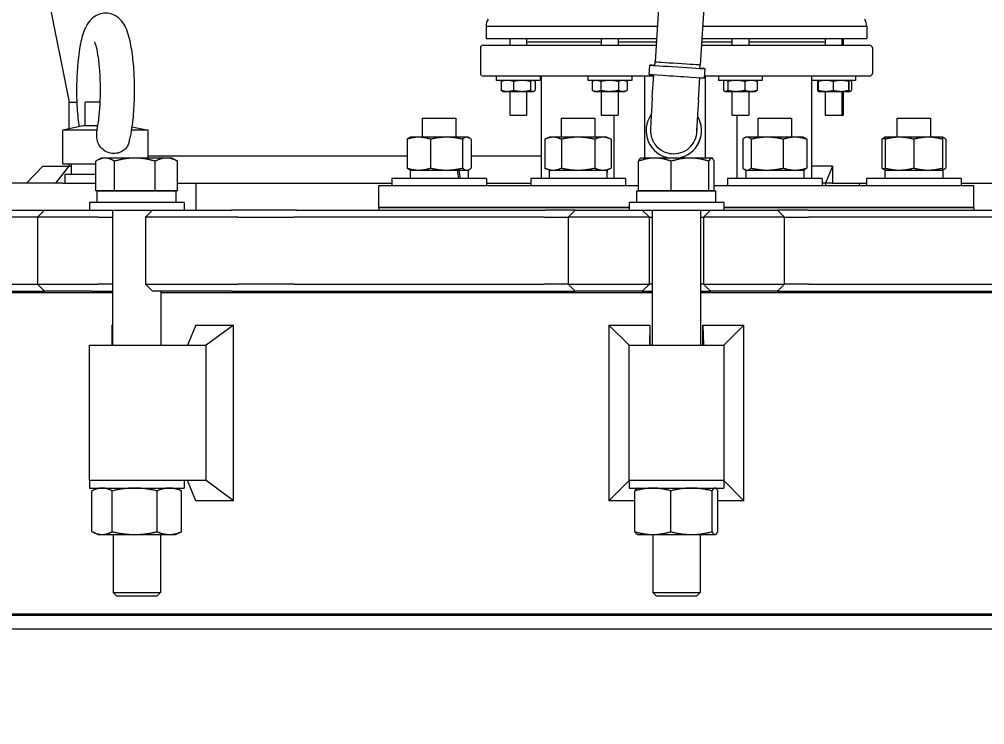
# Model space of a CAD drawing. Header units: inches. Extents: x 19 to 503, y 7 to 322.
# Drawn here: x 83.06 to 100.91, y 131.48 to 144.52 of the extents above; entities that cross this region are included whole.
import ezdxf

# ---------------------------------------------------------------- set-up
doc = ezdxf.new("R2010")
doc.units = ezdxf.units.IN
doc.header["$LTSCALE"] = 15
doc.header["$MEASUREMENT"] = 0
doc.layers.add('Dimension (ANSI)', color=7, linetype='Continuous', lineweight=25)
doc.layers.add('Visible (ANSI)', color=7, linetype='Continuous', lineweight=50)
doc.styles.add('MEMCOR Medium', font='arial.ttf')
doc.dimstyles.new('Default (ANSI)', dxfattribs={"dimscale": 15, "dimtxt": 0.15, "dimasz": 0.098425, "dimexe": 0.125, "dimexo": 0.0625, "dimgap": 0.031496, "dimtad": 0, "dimtih": 1, "dimtoh": 1, "dimdec": 4, "dimrnd": 1e-08, "dimzin": 3, "dimdsep": 46, "dimlunit": 5, "dimtxsty": 'MEMCOR Medium', "dimcen": 0.09, "dimdle": 0.393701, "dimclrd": 256, "dimclre": 256, "dimclrt": 256, "dimadec": 0, "dimazin": 1, "dimtfac": 0.8, "dimtofl": 0, "dimtmove": 0, "dimatfit": 3, "dimfxl": 1, "dimfrac": 1, "dimtolj": 1, "dimtzin": 4, "dimlwd": -1, "dimlwe": -1, "dimarcsym": 0})

# ---------------------------------------------------------------- blocks, each defined once
blk = doc.blocks.new('*D20')
at = {"layer": 'Defpoints', "color": 0, "transparency": 16777216}
for p in [(71.708, 139.624), (118.704, 139.624), (118.704, 129.231)]:
    blk.add_point(p, dxfattribs=at)
at = {"layer": 'Dimension (ANSI)', "transparency": 16777216}
for p, q in [((71.708, 138.687), (71.708, 127.356)), ((118.704, 138.687), (118.704, 127.356)), ((73.184, 129.231), (117.227, 129.231)), ((118.704, 129.231), (120.18, 129.231))]:
    blk.add_line(p, q, dxfattribs=at)
for points in [[(73.184, 129.477), (73.184, 128.985), (71.708, 129.231)], [(117.227, 129.477), (117.227, 128.985), (118.704, 129.231)]]:
    blk.add_solid(points, dxfattribs=at)
at = {"layer": 'Dimension (ANSI)', "transparency": 16777216, "char_height": 2.25, "attachment_point": 5, "style": 'MEMCOR Medium'}
for s, insert in [('\\A1; 47 in', (129.179, 130.829)), ('\\A1;[1193.7 mm]', (129.179, 127.316))]:
    blk.add_mtext(s, dxfattribs=dict(at, insert=insert))
blk = doc.blocks.new('*D21')
at = {"layer": 'Defpoints', "color": 0, "transparency": 16777216}
for p in [(30.794, 149.759), (94.631, 149.759), (74.899, 44.987)]:
    blk.add_point(p, dxfattribs=at)
at = {"layer": 'Dimension (ANSI)', "transparency": 16777216}
for p, q in [((93.693, 149.759), (28.919, 149.759)), ((30.794, 148.283), (30.794, 113.322)), ((30.794, 46.464), (30.794, 104.871)), ((73.962, 44.987), (28.919, 44.987))]:
    blk.add_line(p, q, dxfattribs=at)
for points in [[(30.547, 148.283), (31.04, 148.283), (30.794, 149.759)], [(30.547, 46.464), (31.04, 46.464), (30.794, 44.987)]]:
    blk.add_solid(points, dxfattribs=at)
at = {"layer": 'Dimension (ANSI)', "transparency": 16777216, "char_height": 2.25, "attachment_point": 5, "style": 'MEMCOR Medium'}
for s, insert in [('\\A1; 104{\\H0.8x;\\S3#4;} in', (30.794, 111.408)), ('\\A1;[2661.2 mm]', (30.794, 107.182))]:
    blk.add_mtext(s, dxfattribs=dict(at, insert=insert))

msp = doc.modelspace()

# ---------------------------------------------------------------- linework, layer by layer
at = {"layer": 'Visible (ANSI)', "linetype": 'Continuous', "lineweight": 18}
for p, q in [((94.99629, 146.632636), (94.810995, 143.737773)), ((95.831883, 146.579152), (95.646588, 143.684289)), ((83.473869, 145.49437), (83.975281, 142.99437)), ((91.685839, 144.397568), (94.853227, 144.397568)), ((91.685839, 144.397568), (91.685839, 144.16937)), ((95.692244, 144.397568), (98.725839, 144.397568)), ((98.725839, 144.397568), (98.725839, 144.16937)), ((91.685839, 144.16937), (94.838621, 144.16937)), ((92.124324, 144.16937), (92.124324, 144.04437)), ((92.436824, 144.16937), (92.436824, 144.04437)), ((92.436824, 144.108549), (93.816832, 144.108549)), ((93.816832, 144.16937), (93.816832, 144.04437)), ((94.129332, 144.16937), (94.129332, 144.04437)), ((94.129332, 144.108549), (94.834728, 144.108549)), ((95.673744, 144.108549), (96.231472, 144.108549)), ((95.677637, 144.16937), (98.725839, 144.16937)), ((96.231472, 144.16937), (96.231472, 144.04437)), ((96.543972, 144.16937), (96.543972, 144.04437)), ((96.543972, 144.108549), (97.953781, 144.108549)), ((97.953781, 144.16937), (97.953781, 144.04437)), ((98.266281, 144.16937), (98.266281, 144.04437)), ((98.287354, 144.16937), (98.287354, 144.04437)), ((91.580839, 143.99437), (91.580839, 143.52437)), ((91.630839, 144.04437), (94.83062, 144.04437)), ((95.669636, 144.04437), (98.780839, 144.04437)), ((98.830839, 143.99437), (98.830839, 143.52437)), ((94.808769, 143.669666), (94.810995, 143.737773)), ((94.701975, 143.505286), (94.712889, 143.675803)), ((95.640113, 143.616454), (95.646588, 143.684289)), ((95.725078, 143.439799), (95.735993, 143.610317)), ((94.785604, 143.47437), (91.630839, 143.47437)), ((91.874574, 143.47437), (91.874574, 143.39437)), ((92.686574, 143.39437), (91.874574, 143.39437)), ((91.965879, 143.374063), (91.965879, 143.211677)), ((91.999074, 143.39437), (91.988449, 143.389416)), ((92.193708, 143.374063), (92.193708, 143.211677)), ((92.508403, 143.374063), (92.508403, 143.211677)), ((92.562074, 143.39437), (92.572698, 143.389416)), ((92.595268, 143.374063), (92.595268, 143.211677)), ((92.686574, 143.47437), (92.686574, 143.39437)), ((92.705839, 143.47437), (92.705839, 141.57837)), ((93.567082, 143.47437), (93.567082, 143.39437)), ((94.379082, 143.39437), (93.567082, 143.39437)), ((93.648046, 143.374063), (93.648046, 143.211677)), ((93.691582, 143.39437), (93.649651, 143.374817)), ((93.808108, 143.374063), (93.808108, 143.211677)), ((94.133143, 143.374063), (94.133143, 143.211677)), ((94.254582, 143.39437), (94.296513, 143.374817)), ((94.298118, 143.374063), (94.298118, 143.211677)), ((94.379082, 143.47437), (94.379082, 143.39437)), ((94.616801, 143.47437), (94.616801, 141.957999)), ((94.760425, 143.081001), (94.787223, 143.499671)), ((95.613011, 143.026429), (95.639809, 143.445099)), ((98.780839, 143.47437), (95.727291, 143.47437)), ((95.736758, 143.47437), (95.736758, 141.957999)), ((95.981722, 143.47437), (95.981722, 143.39437)), ((96.793722, 143.39437), (95.981722, 143.39437)), ((96.074496, 143.374063), (96.074496, 143.211677)), ((96.106222, 143.39437), (96.096961, 143.390051)), ((96.155882, 143.374063), (96.155882, 143.211677)), ((96.469108, 143.374063), (96.469108, 143.211677)), ((96.669222, 143.39437), (96.678484, 143.390051)), ((96.700949, 143.374063), (96.700949, 143.211677)), ((96.793722, 143.47437), (96.793722, 143.39437)), ((97.704031, 143.47437), (97.704031, 143.39437)), ((98.516031, 143.39437), (97.704031, 143.39437)), ((97.705839, 143.39437), (97.705839, 141.57837)), ((97.816409, 143.374063), (97.816409, 143.211677)), ((97.827124, 143.374063), (97.827124, 143.211677)), ((97.828531, 143.39437), (97.828521, 143.394365)), ((98.107195, 143.374063), (98.107195, 143.211677)), ((98.390102, 143.374063), (98.390102, 143.211677)), ((98.391531, 143.39437), (98.391542, 143.394365)), ((98.392939, 143.374063), (98.392939, 143.211677)), ((98.412604, 143.39437), (98.423228, 143.389416)), ((98.445798, 143.374063), (98.445798, 143.211677)), ((98.516031, 143.47437), (98.516031, 143.39437)), ((91.999074, 143.19137), (91.988449, 143.196324)), ((91.999074, 143.19137), (92.079794, 143.19137)), ((92.079794, 143.19137), (92.351056, 143.19137)), ((92.124324, 143.19137), (92.124324, 142.75351)), ((92.351056, 143.19137), (92.551836, 143.19137)), ((92.436824, 143.19137), (92.436824, 142.75351)), ((92.551836, 143.19137), (92.562074, 143.19137)), ((92.562074, 143.19137), (92.572698, 143.196324)), ((93.691582, 143.19137), (93.649651, 143.210923)), ((93.691582, 143.19137), (93.728077, 143.19137)), ((93.728077, 143.19137), (93.970625, 143.19137)), ((93.816832, 143.19137), (93.816832, 142.75351)), ((93.970625, 143.19137), (94.215631, 143.19137)), ((94.129332, 143.19137), (94.129332, 142.75351)), ((94.215631, 143.19137), (94.254582, 143.19137)), ((94.254582, 143.19137), (94.296513, 143.210923)), ((96.106222, 143.19137), (96.096961, 143.195689)), ((96.106222, 143.19137), (96.115189, 143.19137)), ((96.115189, 143.19137), (96.312495, 143.19137)), ((96.231472, 143.19137), (96.231472, 142.75351)), ((96.312495, 143.19137), (96.585028, 143.19137)), ((96.543972, 143.19137), (96.543972, 142.75351)), ((96.585028, 143.19137), (96.669222, 143.19137)), ((96.669222, 143.19137), (96.678484, 143.195689)), ((97.828531, 143.19137), (97.828521, 143.191375)), ((97.828531, 143.19137), (97.967159, 143.19137)), ((97.953781, 143.19137), (97.953781, 142.75351)), ((97.967159, 143.19137), (98.248649, 143.19137)), ((98.248649, 143.19137), (98.391521, 143.19137)), ((98.266281, 143.19137), (98.266281, 142.75351)), ((98.287354, 143.19137), (98.287354, 142.75351)), ((98.391521, 143.19137), (98.391531, 143.19137)), ((98.391531, 143.19137), (98.391542, 143.191375)), ((98.391531, 143.19137), (98.402366, 143.19137)), ((98.402366, 143.19137), (98.412604, 143.19137)), ((98.412604, 143.19137), (98.423228, 143.196324)), ((83.975281, 142.99437), (84.119515, 142.99437)), ((83.975281, 142.496001), (83.975281, 142.99437)), ((84.552283, 142.99437), (84.276139, 142.99437)), ((84.276139, 142.551375), (84.276139, 142.99437)), ((90.504963, 142.69437), (91.129963, 142.69437)), ((90.504963, 142.69437), (90.504963, 142.34337)), ((91.129963, 142.69437), (91.129963, 142.34337)), ((92.124324, 142.75351), (92.436824, 142.75351)), ((93.075639, 142.69437), (93.700639, 142.69437)), ((93.075639, 142.69437), (93.075639, 142.34337)), ((93.700639, 142.69437), (93.700639, 142.34337)), ((93.816832, 142.75351), (94.129332, 142.75351)), ((94.048244, 142.75351), (94.048244, 141.57837)), ((96.231472, 142.75351), (96.543972, 142.75351)), ((96.324585, 142.75351), (96.324585, 141.57837)), ((96.711098, 142.69437), (97.336098, 142.69437)), ((96.711098, 142.69437), (96.711098, 142.34337)), ((97.336098, 142.69437), (97.336098, 142.34337)), ((97.953781, 142.75351), (98.266281, 142.75351)), ((98.266281, 142.75351), (98.287354, 142.75351)), ((99.281739, 142.69437), (99.906739, 142.69437)), ((99.281739, 142.69437), (99.281739, 142.34337)), ((99.906739, 142.69437), (99.906739, 142.34337)), ((84.235796, 142.551375), (83.863737, 142.472291)), ((84.493712, 142.472291), (83.863737, 142.472291)), ((83.863737, 141.84237), (83.863737, 142.472291)), ((84.507751, 142.551375), (84.235796, 142.551375)), ((85.43854, 142.472291), (85.133229, 142.472291)), ((85.14286, 142.53514), (85.43854, 142.472291)), ((85.43854, 141.957999), (85.43854, 142.472291)), ((90.22521, 142.305065), (90.22521, 141.772675)), ((90.286463, 142.34337), (90.267732, 142.334635)), ((90.44199, 142.34337), (90.286463, 142.34337)), ((90.954896, 142.34337), (90.44199, 142.34337)), ((90.658769, 142.305065), (90.658769, 141.772675)), ((91.33037, 142.34337), (90.954896, 142.34337)), ((91.251023, 142.305065), (91.251023, 141.772675)), ((91.348463, 142.34337), (91.33037, 142.34337)), ((91.348463, 142.34337), (91.367195, 142.334635)), ((91.409717, 142.305065), (91.409717, 141.772675)), ((92.857139, 142.34337), (92.774993, 142.305065)), ((92.774993, 142.305065), (92.774993, 141.772675)), ((92.928279, 142.34337), (92.857139, 142.34337)), ((93.388139, 142.34337), (92.928279, 142.34337)), ((93.081566, 142.305065), (93.081566, 141.772675)), ((93.847998, 142.34337), (93.388139, 142.34337)), ((93.694712, 142.305065), (93.694712, 141.772675)), ((93.919139, 142.34337), (93.847998, 142.34337)), ((93.919139, 142.34337), (94.001285, 142.305065)), ((94.001285, 142.305065), (94.001285, 141.772675)), ((96.431345, 142.305065), (96.431345, 141.772675)), ((96.492598, 142.34337), (96.473866, 142.334635)), ((96.510691, 142.34337), (96.492598, 142.34337)), ((96.886165, 142.34337), (96.510691, 142.34337)), ((96.590038, 142.305065), (96.590038, 141.772675)), ((97.399072, 142.34337), (96.886165, 142.34337)), ((97.182292, 142.305065), (97.182292, 141.772675)), ((97.554598, 142.34337), (97.399072, 142.34337)), ((97.554598, 142.34337), (97.57333, 142.334635)), ((97.615852, 142.305065), (97.615852, 141.772675)), ((99.001961, 142.305065), (99.001961, 141.772675)), ((99.063214, 142.34337), (99.044482, 142.334635)), ((99.063239, 142.34337), (99.063214, 142.34337)), ((99.328739, 142.34337), (99.063239, 142.34337)), ((99.063239, 142.305065), (99.063239, 141.772675)), ((99.859739, 142.34337), (99.328739, 142.34337)), ((99.594239, 142.305065), (99.594239, 141.772675)), ((100.125239, 142.34337), (99.859739, 142.34337)), ((100.125239, 142.343358), (100.143946, 142.334635)), ((100.125239, 142.305065), (100.125239, 141.772675)), ((100.186468, 142.305065), (100.186468, 141.772675)), ((84.57137, 141.957999), (84.491133, 141.911674)), ((84.642862, 141.957999), (84.57137, 141.957999)), ((85.193021, 141.957999), (84.642862, 141.957999)), ((85.777529, 141.957999), (85.193021, 141.957999)), ((90.22521, 141.99437), (85.43854, 141.99437)), ((85.88337, 141.957999), (85.777529, 141.957999)), ((85.88337, 141.957999), (85.963606, 141.911674)), ((92.705839, 141.99437), (91.409717, 141.99437)), ((94.549839, 141.957999), (94.544497, 141.954915)), ((94.808427, 141.957999), (94.549839, 141.957999)), ((95.459129, 141.957999), (94.808427, 141.957999)), ((95.157811, 142.037205), (95.154149, 142.037205)), ((95.85654, 141.957999), (95.459129, 141.957999)), ((95.861839, 141.957999), (95.85654, 141.957999)), ((95.861839, 141.957999), (95.86718, 141.954915)), ((83.187775, 141.49437), (83.493925, 141.80687)), ((83.493925, 141.80687), (83.975281, 141.80687)), ((83.731808, 141.49437), (83.975281, 141.80687)), ((84.470925, 141.84237), (83.863737, 141.84237)), ((83.975281, 141.80687), (83.975281, 141.84237)), ((83.975281, 141.80687), (84.018639, 141.80687)), ((84.018639, 141.65437), (84.018639, 141.84237)), ((84.470925, 141.353999), (84.470925, 141.899407)), ((84.814799, 141.353999), (84.814799, 141.899407)), ((85.571243, 141.353999), (85.571243, 141.899407)), ((85.983814, 141.353999), (85.983814, 141.899407)), ((90.286463, 141.73437), (90.267732, 141.743105)), ((90.280963, 141.73437), (91.162128, 141.73437)), ((90.280963, 141.73437), (90.280963, 141.57837)), ((91.162128, 141.73437), (91.187232, 141.73437)), ((91.187232, 141.73437), (91.191122, 141.73437)), ((91.191122, 141.73437), (91.353963, 141.73437)), ((91.348463, 141.73437), (91.367195, 141.743105)), ((91.353963, 141.73437), (91.353963, 141.57837)), ((92.857139, 141.73437), (92.774993, 141.772675)), ((92.851639, 141.73437), (93.922575, 141.73437)), ((92.851639, 141.73437), (92.851639, 141.57837)), ((93.919139, 141.73437), (94.001285, 141.772675)), ((93.922575, 141.73437), (93.924579, 141.73437)), ((93.924579, 141.73437), (93.924639, 141.73437)), ((93.924639, 141.73437), (93.924639, 141.68896)), ((94.507097, 141.353999), (94.507097, 141.899407)), ((95.109758, 141.353999), (95.109758, 141.899407)), ((95.8085, 141.353999), (95.8085, 141.899407)), ((95.90458, 141.353999), (95.90458, 141.899407)), ((96.492598, 141.73437), (96.473866, 141.743105)), ((96.487098, 141.73437), (97.560098, 141.73437)), ((96.487098, 141.73437), (96.487098, 141.57837)), ((97.554598, 141.73437), (97.57333, 141.743105)), ((97.560098, 141.73437), (97.560098, 141.57837)), ((98.093664, 141.80687), (97.705839, 141.80687)), ((98.093664, 141.80687), (97.96442, 141.49437)), ((98.093664, 141.80687), (98.093664, 141.49437)), ((99.063214, 141.73437), (99.044482, 141.743105)), ((99.057739, 141.73437), (100.130739, 141.73437)), ((99.057739, 141.73437), (99.057739, 141.57837)), ((100.125239, 141.734381), (100.143946, 141.743105)), ((100.130739, 141.73437), (100.130739, 141.57837)), ((84.470925, 141.65437), (83.901139, 141.65437)), ((83.901139, 141.65437), (83.901139, 141.49437)), ((91.692463, 141.57837), (89.942463, 141.57837)), ((89.942463, 141.57837), (89.942463, 141.44437)), ((91.692463, 141.57837), (91.692463, 141.44437)), ((94.263139, 141.57837), (92.513139, 141.57837)), ((92.513139, 141.57837), (92.513139, 141.44437)), ((94.263139, 141.57837), (94.263139, 141.44437)), ((97.898598, 141.57837), (96.148598, 141.57837)), ((96.148598, 141.57837), (96.148598, 141.44437)), ((97.898598, 141.57837), (97.898598, 141.44437)), ((100.469239, 141.57837), (98.719239, 141.57837)), ((98.719239, 141.57837), (98.719239, 141.44437)), ((100.469239, 141.57837), (100.469239, 141.44437)), ((83.862272, 141.49437), (82.759165, 141.49437)), ((83.862272, 141.49437), (84.452395, 141.49437)), ((84.470925, 141.49437), (84.452395, 141.49437)), ((85.983814, 141.49437), (86.321633, 141.49437)), ((86.321633, 141.49437), (89.942463, 141.49437)), ((86.321633, 141.49437), (86.321633, 140.99437)), ((89.942463, 141.44437), (89.705839, 141.44437)), ((89.705839, 141.04437), (89.705839, 141.44437)), ((90.329648, 141.44437), (89.942463, 141.44437)), ((92.661743, 141.44437), (90.329648, 141.44437)), ((91.692463, 141.49437), (92.513139, 141.49437)), ((93.556845, 141.44437), (92.661743, 141.44437)), ((94.507097, 141.44437), (93.556845, 141.44437)), ((96.854903, 141.44437), (95.90458, 141.44437)), ((97.750001, 141.44437), (96.854903, 141.44437)), ((100.082064, 141.44437), (97.750001, 141.44437)), ((97.96442, 141.49437), (97.898598, 141.49437)), ((97.96442, 141.49437), (97.898598, 141.49437)), ((98.093664, 141.49437), (97.96442, 141.49437)), ((97.96442, 141.49437), (97.96442, 141.44437)), ((98.093664, 141.49437), (97.96442, 141.49437)), ((98.093664, 141.49437), (98.719239, 141.49437)), ((98.602369, 141.44437), (98.58169, 141.49437)), ((100.469239, 141.44437), (100.082064, 141.44437)), ((100.469239, 141.49437), (101.106683, 141.49437)), ((100.705839, 141.44437), (100.469239, 141.44437)), ((100.705839, 141.04437), (100.705839, 141.44437)), ((84.642862, 141.353999), (84.470925, 141.353999)), ((84.49787, 141.353995), (85.95687, 141.353995)), ((84.49787, 141.134995), (84.49787, 141.353995)), ((84.57137, 141.353999), (84.57137, 141.353995)), ((84.814799, 141.353999), (84.642862, 141.353999)), ((85.193021, 141.353999), (84.814799, 141.353999)), ((85.571243, 141.353999), (85.193021, 141.353999)), ((85.777529, 141.353999), (85.571243, 141.353999)), ((85.983814, 141.353999), (85.777529, 141.353999)), ((85.88337, 141.353999), (85.88337, 141.353995)), ((85.95687, 141.134995), (85.95687, 141.353995)), ((94.476339, 141.353995), (95.935339, 141.353995)), ((94.476339, 141.134995), (94.476339, 141.353995)), ((94.808427, 141.353999), (94.507097, 141.353999)), ((94.549839, 141.353999), (94.549839, 141.353995)), ((95.109758, 141.353999), (94.808427, 141.353999)), ((95.459129, 141.353999), (95.109758, 141.353999)), ((95.8085, 141.353999), (95.459129, 141.353999)), ((95.85654, 141.353999), (95.8085, 141.353999)), ((95.90458, 141.353999), (95.85654, 141.353999)), ((95.861839, 141.353999), (95.861839, 141.353995)), ((95.935339, 141.134995), (95.935339, 141.353995)), ((86.10237, 141.134995), (84.35237, 141.134995)), ((84.35237, 141.134995), (84.35237, 140.99437)), ((86.10237, 141.134995), (86.10237, 140.99437)), ((94.330839, 141.04437), (89.705839, 141.04437)), ((89.705839, 141.04437), (94.330839, 141.04437)), ((89.705839, 141.04437), (89.705839, 140.99437)), ((96.080839, 141.134995), (94.330839, 141.134995)), ((94.330839, 141.134995), (94.330839, 140.99437)), ((96.080839, 141.134995), (96.080839, 140.99437)), ((100.705839, 141.04437), (96.080839, 141.04437)), ((96.080839, 141.04437), (100.705839, 141.04437)), ((100.705839, 141.04437), (100.705839, 140.99437)), ((83.391439, 140.86437), (80.028645, 140.86437)), ((80.120414, 140.99437), (83.521439, 140.99437)), ((83.521439, 140.99437), (83.391439, 140.86437)), ((83.918575, 140.86437), (83.391439, 140.86437)), ((83.391439, 140.86437), (83.391439, 139.62437)), ((83.521439, 140.99437), (83.980047, 140.99437)), ((84.171377, 140.86437), (83.918575, 140.86437)), ((83.980047, 140.99437), (84.231473, 140.99437)), ((84.512188, 140.86437), (84.171377, 140.86437)), ((84.231473, 140.99437), (84.395062, 140.99437)), ((84.396293, 140.99437), (84.395062, 140.99437)), ((84.396293, 140.99437), (85.518399, 140.99437)), ((84.512188, 140.86437), (84.77987, 140.86437)), ((84.77987, 140.99437), (84.77987, 138.49437)), ((85.518399, 140.99437), (85.388399, 140.86437)), ((85.537135, 140.86437), (85.388399, 140.86437)), ((85.388399, 140.86437), (85.388399, 139.62437)), ((85.518399, 140.99437), (85.589792, 140.99437)), ((85.799303, 140.86437), (85.537135, 140.86437)), ((85.589792, 140.99437), (85.850533, 140.99437)), ((87.094346, 140.86437), (85.799303, 140.86437)), ((85.850533, 140.99437), (86.97722, 140.99437)), ((87.40704, 140.99437), (86.97722, 140.99437)), ((87.094346, 140.86437), (87.524166, 140.86437)), ((88.181725, 140.99437), (87.40704, 140.99437)), ((87.524166, 140.86437), (88.138995, 140.86437)), ((92.762657, 140.86437), (88.138995, 140.86437)), ((88.181725, 140.99437), (92.77743, 140.99437)), ((92.762657, 140.86437), (93.205839, 140.86437)), ((93.335839, 140.99437), (92.77743, 140.99437)), ((93.205839, 140.86437), (93.335839, 140.99437)), ((94.162113, 140.86437), (93.205839, 140.86437)), ((93.205839, 140.86437), (93.205839, 139.62437)), ((93.335839, 140.99437), (94.167798, 140.99437)), ((94.4479, 140.86437), (94.162113, 140.86437)), ((94.167798, 140.99437), (94.452028, 140.99437)), ((94.705839, 140.86437), (94.4479, 140.86437)), ((94.452028, 140.99437), (94.575839, 140.99437)), ((94.705839, 140.86437), (94.575839, 140.99437)), ((94.575839, 140.99437), (95.835839, 140.99437)), ((94.705839, 140.86437), (94.758339, 140.86437)), ((94.705839, 139.62437), (94.705839, 140.86437)), ((94.758339, 140.99437), (94.758339, 138.49437)), ((95.653339, 140.99437), (95.653339, 138.49437)), ((95.653339, 140.86437), (95.705839, 140.86437)), ((95.705839, 140.86437), (95.835839, 140.99437)), ((95.963777, 140.86437), (95.705839, 140.86437)), ((95.705839, 140.86437), (95.705839, 139.62437)), ((95.835839, 140.99437), (95.959649, 140.99437)), ((95.959649, 140.99437), (96.24388, 140.99437)), ((96.249564, 140.86437), (95.963777, 140.86437)), ((96.24388, 140.99437), (97.075839, 140.99437)), ((97.205839, 140.86437), (96.249564, 140.86437)), ((97.634248, 140.99437), (97.075839, 140.99437)), ((97.205839, 140.86437), (97.075839, 140.99437)), ((97.205839, 140.86437), (97.64902, 140.86437)), ((97.205839, 139.62437), (97.205839, 140.86437)), ((97.634248, 140.99437), (102.229952, 140.99437)), ((102.272682, 140.86437), (97.64902, 140.86437)), ((80.028645, 139.62437), (83.391439, 139.62437)), ((83.391439, 139.62437), (83.918575, 139.62437)), ((83.521439, 139.49437), (83.391439, 139.62437)), ((83.918575, 139.62437), (84.171377, 139.62437)), ((84.171377, 139.62437), (84.512188, 139.62437)), ((84.77987, 139.62437), (84.512188, 139.62437)), ((85.388399, 139.62437), (85.537135, 139.62437)), ((85.518399, 139.49437), (85.388399, 139.62437)), ((85.537135, 139.62437), (85.799303, 139.62437)), ((85.799303, 139.62437), (87.094346, 139.62437)), ((87.524166, 139.62437), (87.094346, 139.62437)), ((88.138995, 139.62437), (87.524166, 139.62437)), ((88.138995, 139.62437), (92.762657, 139.62437)), ((93.205839, 139.62437), (92.762657, 139.62437)), ((93.205839, 139.62437), (94.162113, 139.62437)), ((93.205839, 139.62437), (93.335839, 139.49437)), ((94.162113, 139.62437), (94.4479, 139.62437)), ((94.4479, 139.62437), (94.705839, 139.62437)), ((94.705839, 139.62437), (94.575839, 139.49437)), ((94.758339, 139.62437), (94.705839, 139.62437)), ((95.705839, 139.62437), (95.653339, 139.62437)), ((95.705839, 139.62437), (95.963777, 139.62437)), ((95.705839, 139.62437), (95.835839, 139.49437)), ((95.963777, 139.62437), (96.249564, 139.62437)), ((96.249564, 139.62437), (97.205839, 139.62437)), ((97.205839, 139.62437), (97.075839, 139.49437)), ((97.64902, 139.62437), (97.205839, 139.62437)), ((97.64902, 139.62437), (102.272682, 139.62437)), ((84.77987, 139.46312), (77.672759, 139.46312)), ((79.817696, 139.49437), (83.521439, 139.49437)), ((83.980047, 139.49437), (83.521439, 139.49437)), ((84.231473, 139.49437), (83.980047, 139.49437)), ((84.395062, 139.49437), (84.231473, 139.49437)), ((84.395062, 139.49437), (84.77987, 139.49437)), ((85.589792, 139.49437), (85.518399, 139.49437)), ((85.850533, 139.49437), (85.589792, 139.49437)), ((85.67487, 139.49437), (85.67487, 138.49437)), ((94.758339, 139.46312), (85.67487, 139.46312)), ((86.97722, 139.49437), (85.850533, 139.49437)), ((86.97722, 139.49437), (87.40704, 139.49437)), ((87.40704, 139.49437), (87.836284, 139.49437)), ((87.836284, 139.49437), (93.097175, 139.49437)), ((93.097175, 139.49437), (93.335839, 139.49437)), ((94.167798, 139.49437), (93.335839, 139.49437)), ((94.452028, 139.49437), (94.167798, 139.49437)), ((94.575839, 139.49437), (94.452028, 139.49437)), ((94.575839, 139.49437), (94.758339, 139.49437)), ((95.653339, 139.49437), (95.835839, 139.49437)), ((104.736808, 139.46312), (95.653339, 139.46312)), ((95.959649, 139.49437), (95.835839, 139.49437)), ((96.24388, 139.49437), (95.959649, 139.49437)), ((97.075839, 139.49437), (96.24388, 139.49437)), ((97.075839, 139.49437), (97.314502, 139.49437)), ((97.314502, 139.49437), (102.575394, 139.49437)), ((84.767593, 138.869162), (84.767593, 138.49437)), ((84.767593, 138.869162), (84.77987, 138.869162)), ((84.767593, 138.869162), (84.77987, 138.841588)), ((86.323044, 138.869162), (86.168173, 138.49437)), ((86.323044, 138.869162), (87.01964, 138.869162)), ((87.01964, 138.869162), (86.511153, 138.49437)), ((87.01964, 135.619578), (87.01964, 138.869162)), ((93.956047, 138.869162), (93.956047, 135.619578)), ((93.956047, 138.869162), (94.714407, 138.869162)), ((93.956047, 138.869162), (94.330839, 138.49437)), ((94.714407, 138.869162), (94.705839, 138.49437)), ((94.714407, 138.869162), (94.714407, 138.49437)), ((95.697271, 138.869162), (95.705839, 138.49437)), ((95.697271, 138.49437), (95.697271, 138.869162)), ((95.697271, 138.869162), (96.45563, 138.869162)), ((96.45563, 138.869162), (96.080839, 138.49437)), ((96.45563, 135.619578), (96.45563, 138.869162)), ((84.35237, 138.49437), (86.015717, 138.49437)), ((84.35237, 135.99437), (84.35237, 138.49437)), ((86.015717, 138.49437), (86.511153, 138.49437)), ((86.511153, 135.99437), (86.511153, 138.49437)), ((94.330839, 138.49437), (96.080839, 138.49437)), ((94.330839, 135.99437), (94.330839, 138.49437)), ((96.080839, 138.49437), (96.080839, 135.99437)), ((86.015717, 135.99437), (84.35237, 135.99437)), ((86.015717, 135.99437), (84.35237, 135.99437)), ((84.35237, 135.99437), (84.35237, 135.853745)), ((84.35237, 135.853745), (86.10237, 135.853745)), ((84.50837, 135.853745), (84.420427, 135.812737)), ((85.94637, 135.853745), (86.034312, 135.812737)), ((86.511153, 135.99437), (86.015717, 135.99437)), ((86.10237, 135.99437), (86.10237, 135.853745)), ((86.323044, 135.619578), (86.168173, 135.99437)), ((87.01964, 135.619578), (86.511153, 135.99437)), ((93.956047, 135.619578), (94.330839, 135.99437)), ((96.080839, 135.99437), (94.330839, 135.99437)), ((96.080839, 135.99437), (94.330839, 135.99437)), ((94.330839, 135.99437), (94.330839, 135.853745)), ((94.330839, 135.853745), (96.080839, 135.853745)), ((94.486839, 135.853745), (94.480984, 135.851015)), ((95.924839, 135.853745), (95.930693, 135.851015)), ((96.080839, 135.99437), (96.080839, 135.853745)), ((96.45563, 135.619578), (96.080839, 135.99437)), ((84.398279, 135.046612), (84.398279, 135.801878)), ((84.775177, 135.046612), (84.775177, 135.801878)), ((85.604268, 135.046612), (85.604268, 135.801878)), ((86.05646, 135.046612), (86.05646, 135.801878)), ((94.439992, 135.046612), (94.439992, 135.801878)), ((95.100531, 135.046612), (95.100531, 135.801878)), ((95.866377, 135.046612), (95.866377, 135.801878)), ((95.971685, 135.046612), (95.971685, 135.801878)), ((87.01964, 135.619578), (86.323044, 135.619578)), ((94.439992, 135.619578), (93.956047, 135.619578)), ((96.45563, 135.619578), (95.971685, 135.619578)), ((84.50837, 134.994745), (84.420427, 135.035753)), ((84.50837, 134.994745), (84.586728, 134.994745)), ((84.586728, 134.994745), (85.189722, 134.994745)), ((84.78987, 134.994745), (84.78987, 133.92011)), ((85.189722, 134.994745), (85.830364, 134.994745)), ((85.66487, 134.994745), (85.66487, 133.92011)), ((85.830364, 134.994745), (85.94637, 134.994745)), ((85.94637, 134.994745), (86.034312, 135.035753)), ((94.486839, 134.994745), (94.480984, 134.997475)), ((94.486839, 134.994745), (94.770261, 134.994745)), ((94.768339, 134.994745), (94.768339, 133.92011)), ((94.770261, 134.994745), (95.483454, 134.994745)), ((95.483454, 134.994745), (95.919031, 134.994745)), ((95.643339, 134.994745), (95.643339, 133.92011)), ((95.919031, 134.994745), (95.924839, 134.994745)), ((95.924839, 134.994745), (95.930693, 134.997475)), ((84.78987, 133.92011), (85.66487, 133.92011)), ((84.858031, 133.853995), (84.78987, 133.92011)), ((85.596709, 133.853995), (85.66487, 133.92011)), ((94.768339, 133.92011), (95.643339, 133.92011)), ((94.8365, 133.853995), (94.768339, 133.92011)), ((95.575178, 133.853995), (95.643339, 133.92011)), ((85.596709, 133.853995), (84.858031, 133.853995)), ((95.575178, 133.853995), (94.8365, 133.853995)), ((73.706999, 133.52562), (116.70467, 133.52562)), ((116.673385, 133.49437), (73.738249, 133.49437)), ((115.952524, 133.24437), (74.455377, 133.24437))]:
    msp.add_line(p, q, dxfattribs=at)
for centre, radius, start, end in [((91.974351, 144.38237), 0.288913, 150.6582796, 176.9846737), ((98.437326, 144.38237), 0.288913, 3.0153263, 29.3417204), ((91.630839, 143.99437), 0.05, 90, 180), ((98.780839, 143.99437), 0.05, 0, 90), ((91.630839, 143.52437), 0.05, 180, 270), ((98.780839, 143.52437), 0.05, 270, 0)]:
    msp.add_arc(centre, radius, start, end, dxfattribs=at)
for centre, major_axis, ratio, start_param, end_param in [((95.228792, 143.711031), (0.417797, -0.026742), 0.00055745, 3.141594575, 6.283187228), ((95.224441, 143.64306), (-0.511552, 0.032743), 0.00055745, 5.660957765, 10.047005503), ((95.213527, 143.472543), (-0.511552, 0.032743), 0.00055745, 0.000001911, 3.141594565), ((95.157811, 142.46437), (0, -0.512598), 0.999961923, 4.091665319, 6.127151364), ((95.157811, 142.46437), (0, -0.512598), 0.999961923, 0.156033943, 2.120522755), ((95.159302, 142.46437), (0, -0.512598), 0.999961923, 0.156033943, 2.125583623), ((95.157811, 142.46437), (0, -0.427165), 0.999961923, 0, 1.675255531), ((90.817463, 141.46778), (0.385212, -3.042275), 0.122744215, 1.59161043, 1.642986136), ((90.817463, 141.68896), (0.385212, -3.042275), 0.122744215, 1.518901032, 1.570180813), ((93.388139, 141.46778), (0, -3.042643), 0.176326981, 1.607151026, 1.658526732), ((93.388139, 141.68896), (0, -3.042643), 0.176326981, 1.534441628, 1.585721408)]:
    msp.add_ellipse(centre, major_axis=major_axis, ratio=ratio, start_param=start_param, end_param=end_param, dxfattribs=at)
for points, knots in [([(85.089597, 142.262836), (85.121287, 142.383082), (85.144086, 142.522114), (85.173193, 142.79943), (85.181548, 142.931562), (85.188632, 143.196911), (85.187655, 143.329832), (85.176821, 143.588425), (85.16696, 143.713953), (85.138061, 143.951458), (85.118892, 144.062193), (85.063893, 144.279937), (85.039013, 144.377575), (84.929973, 144.512121), (84.906926, 144.536446), (84.838232, 144.58903), (84.786628, 144.617311), (84.679725, 144.639295), (84.631294, 144.639923), (84.54269, 144.623835), (84.503046, 144.607921), (84.430573, 144.566755), (84.400757, 144.540737), (84.340081, 144.47682), (84.316636, 144.439679), (84.247296, 144.311283), (84.220682, 144.219086), (84.170129, 143.993709), (84.150628, 143.859883), (84.125453, 143.589932), (84.118374, 143.457372), (84.113671, 143.192145), (84.115811, 143.059684), (84.128936, 142.803077), (84.13995, 142.679127), (84.156611, 142.555052), (84.157997, 142.545057), (84.159417, 142.53514)], [3.792118277, 3.792118277, 3.792118277, 3.792118277, 4.230264093, 4.230264093, 4.58004935, 4.58004935, 4.918323436, 4.918323436, 5.257688795, 5.257688795, 5.612091594, 5.612091594, 6.040579747, 6.040579747, 6.13084598, 6.13084598, 6.241964814, 6.241964814, 6.31958666, 6.31958666, 6.396621571, 6.396621571, 6.491398957, 6.491398957, 6.638783215, 6.638783215, 7.012758304, 7.012758304, 7.418752346, 7.418752346, 7.765809187, 7.765809187, 8.103670774, 8.103670774, 8.443949841, 8.443949841, 8.474011068, 8.474011068, 8.474011068, 8.474011068]), ([(84.493877, 142.479733), (84.505276, 142.532632), (84.516094, 142.596722), (84.535468, 142.748456), (84.543634, 142.838083), (84.554827, 143.031098), (84.557604, 143.134949), (84.556874, 143.34319), (84.553294, 143.447569), (84.540313, 143.643), (84.530979, 143.734246), (84.508799, 143.889912), (84.496073, 143.955665), (84.472603, 144.048738), (84.461457, 144.080613), (84.452578, 144.101117), (84.450881, 144.104242), (84.450881, 144.104242)], [3.891122757, 3.891122757, 3.891122757, 3.891122757, 4.145487985, 4.145487985, 4.430922444, 4.430922444, 4.729865536, 4.729865536, 5.03219362, 5.03219362, 5.330063425, 5.330063425, 5.611272353, 5.611272353, 5.849465918, 5.849465918, 5.940427498, 5.940427498, 5.940427498, 5.940427498]), ([(94.760425, 143.081001), (94.75645, 143.018896), (94.752561, 142.956802), (94.745328, 142.838551), (94.741985, 142.782418), (94.736159, 142.68137), (94.733678, 142.636499), (94.72979, 142.561692), (94.72839, 142.532209), (94.727101, 142.49747), (94.726771, 142.488202), (94.72663, 142.472179), (94.726616, 142.468683), (94.726695, 142.460645), (94.726758, 142.456486), (94.7272, 142.444657), (94.727432, 142.437469), (94.729817, 142.413167), (94.730489, 142.400736), (94.741061, 142.354128), (94.745268, 142.33352), (94.770933, 142.274257), (94.783062, 142.248216), (94.822369, 142.19432), (94.839697, 142.17329), (94.897788, 142.119648), (94.946506, 142.084551), (95.055525, 142.046259), (95.105229, 142.037205), (95.154149, 142.037205)], [3.141592654, 3.141592654, 3.141592654, 3.141592654, 3.455751919, 3.455751919, 3.769911184, 3.769911184, 4.08407045, 4.08407045, 4.398229715, 4.398229715, 4.555309348, 4.555309348, 4.594579256, 4.594579256, 4.626318037, 4.626318037, 4.658515483, 4.658515483, 4.682331735, 4.682331735, 4.694799081, 4.694799081, 4.701367041, 4.701367041, 4.7047651, 4.7047651, 4.70938504, 4.70938504, 4.71238898, 4.71238898, 4.71238898, 4.71238898]), ([(95.613011, 143.026429), (95.612037, 143.011208), (95.611068, 142.995987), (95.609134, 142.965448), (95.608169, 142.95013), (95.606263, 142.919687), (95.605321, 142.904562), (95.603478, 142.874788), (95.602576, 142.860135), (95.600807, 142.831212), (95.599939, 142.816942), (95.598233, 142.788684), (95.597394, 142.774701), (95.595762, 142.747297), (95.594968, 142.733876), (95.593442, 142.707847), (95.592708, 142.695232), (95.591296, 142.670741), (95.590617, 142.658865), (95.58931, 142.635749), (95.588682, 142.624522), (95.58749, 142.602953), (95.586926, 142.592613), (95.585872, 142.573028), (95.585382, 142.563772), (95.584489, 142.546597), (95.584084, 142.538643), (95.583336, 142.523644), (95.582995, 142.516615), (95.582386, 142.50369), (95.582119, 142.497795), (95.581666, 142.487359), (95.58148, 142.482797), (95.581111, 142.473104), (95.580986, 142.468831), (95.580949, 142.467193), (95.580946, 142.467044), (95.580946, 142.467044)], [3.141592654, 3.141592654, 3.141592654, 3.141592654, 3.219563493, 3.219563493, 3.298522836, 3.298522836, 3.377489189, 3.377489189, 3.455479203, 3.455479203, 3.533422274, 3.533422274, 3.612375505, 3.612375505, 3.691354203, 3.691354203, 3.769365753, 3.769365753, 3.847244914, 3.847244914, 3.92619024, 3.92619024, 4.005202569, 4.005202569, 4.083252302, 4.083252302, 4.158522517, 4.158522517, 4.234996449, 4.234996449, 4.311699428, 4.311699428, 4.387435793, 4.387435793, 4.503524432, 4.503524432, 4.526282438, 4.526282438, 4.526282438, 4.526282438]), ([(85.089599, 142.262834), (85.081418, 142.23178), (85.070294, 142.205109), (85.03837, 142.148758), (85.013785, 142.120377), (84.953852, 142.075357), (84.91938, 142.059423), (84.844601, 142.041366), (84.804976, 142.039473), (84.726209, 142.05004), (84.687782, 142.062346), (84.618809, 142.099807), (84.588808, 142.124032), (84.540608, 142.181403), (84.522724, 142.213016), (84.496653, 142.284544), (84.489811, 142.323472), (84.486125, 142.399475), (84.488549, 142.436215), (84.493712, 142.472291)], [0.541449898, 0.541449898, 0.541449898, 0.541449898, 0.810374255, 0.810374255, 1.202831513, 1.202831513, 1.595671209, 1.595671209, 1.990459955, 1.990459955, 2.38348301, 2.38348301, 2.760985396, 2.760985396, 3.119921201, 3.119921201, 3.506258591, 3.506258591, 3.861808851, 3.861808851, 3.861808851, 3.861808851])]:
    msp.add_open_spline(points, degree=3, knots=knots, dxfattribs=at)
for points, weights in [([(92.079794, 143.39437), (92.026926, 143.39437), (91.965879, 143.374063)], [1, 1.0379548493, 1]), ([(91.965879, 143.374063), (91.977766, 143.384434), (91.988449, 143.389416)], [1, 1.01903065952, 1.01897727532]), ([(92.193708, 143.374063), (92.132662, 143.39437), (92.079794, 143.39437)], [1, 1.0379548493, 1]), ([(92.351056, 143.39437), (92.27803, 143.39437), (92.193708, 143.374063)], [1, 1.0379548493, 1]), ([(92.508403, 143.374063), (92.424081, 143.39437), (92.351056, 143.39437)], [1, 1.0379548493, 1]), ([(92.551836, 143.39437), (92.531678, 143.39437), (92.508403, 143.374063)], [1, 1.0379548493, 1]), ([(92.595268, 143.374063), (92.571993, 143.39437), (92.551836, 143.39437)], [1, 1.0379548493, 1]), ([(93.728077, 143.39437), (93.690934, 143.39437), (93.648046, 143.374063)], [1, 1.0379548493, 1]), ([(93.808108, 143.374063), (93.765219, 143.39437), (93.728077, 143.39437)], [1, 1.0379548493, 1]), ([(93.970625, 143.39437), (93.895201, 143.39437), (93.808108, 143.374063)], [1, 1.0379548493, 1]), ([(94.133143, 143.374063), (94.04605, 143.39437), (93.970625, 143.39437)], [1, 1.0379548493, 1]), ([(94.215631, 143.39437), (94.177348, 143.39437), (94.133143, 143.374063)], [1, 1.0379548493, 1]), ([(94.298118, 143.374063), (94.253913, 143.39437), (94.215631, 143.39437)], [1, 1.0379548493, 1]), ([(94.296513, 143.374817), (94.297313, 143.374444), (94.298118, 143.374063)], [1.00134783282, 1.00068632708, 1]), ([(96.115189, 143.39437), (96.096303, 143.39437), (96.074496, 143.374063)], [1, 1.0379548493, 1]), ([(96.155882, 143.374063), (96.134074, 143.39437), (96.115189, 143.39437)], [1, 1.0379548493, 1]), ([(96.312495, 143.39437), (96.23981, 143.39437), (96.155882, 143.374063)], [1, 1.0379548493, 1]), ([(96.469108, 143.374063), (96.385179, 143.39437), (96.312495, 143.39437)], [1, 1.0379548493, 1]), ([(96.585028, 143.39437), (96.53123, 143.39437), (96.469108, 143.374063)], [1, 1.0379548493, 1]), ([(96.700949, 143.374063), (96.638827, 143.39437), (96.585028, 143.39437)], [1, 1.0379548493, 1]), ([(96.678484, 143.390051), (96.689091, 143.385105), (96.700949, 143.374063)], [1.01888705873, 1.02028697131, 1]), ([(97.816409, 143.374063), (97.822111, 143.379037), (97.827486, 143.382743)], [1, 1.0090383393, 1.01377200719]), ([(97.827259, 143.37754), (97.821897, 143.375889), (97.816409, 143.374063)], [1.00602302446, 1.00329810217, 1]), ([(97.827124, 143.374063), (97.827872, 143.394063), (97.828521, 143.394365)], [1, 1.03735902917, 1.00117293374]), ([(97.967159, 143.39437), (97.902169, 143.39437), (97.827124, 143.374063)], [1, 1.0379548493, 1]), ([(98.107195, 143.374063), (98.03215, 143.39437), (97.967159, 143.39437)], [1, 1.0379548493, 1]), ([(98.248649, 143.39437), (98.183, 143.39437), (98.107195, 143.374063)], [1, 1.0379548493, 1]), ([(98.390102, 143.374063), (98.314298, 143.39437), (98.248649, 143.39437)], [1, 1.0379548493, 1]), ([(98.391521, 143.39437), (98.390863, 143.39437), (98.390102, 143.374063)], [1, 1.0379548493, 1]), ([(98.392939, 143.374063), (98.392179, 143.39437), (98.391521, 143.39437)], [1, 1.0379548493, 1]), ([(98.402366, 143.39437), (98.39714, 143.39437), (98.391864, 143.393097)], [1, 1.00957055719, 1.01431456038]), ([(98.445798, 143.374063), (98.422523, 143.39437), (98.402366, 143.39437)], [1, 1.0379548493, 1]), ([(91.965879, 143.211677), (92.026926, 143.19137), (92.079794, 143.19137)], [1, 1.0379548493, 1]), ([(91.988449, 143.196324), (91.977766, 143.201306), (91.965879, 143.211677)], [1.01897727532, 1.01903065952, 1]), ([(92.079794, 143.19137), (92.132662, 143.19137), (92.193708, 143.211677)], [1, 1.0379548493, 1]), ([(92.193708, 143.211677), (92.27803, 143.19137), (92.351056, 143.19137)], [1, 1.0379548493, 1]), ([(92.351056, 143.19137), (92.424081, 143.19137), (92.508403, 143.211677)], [1, 1.0379548493, 1]), ([(92.508403, 143.211677), (92.531678, 143.19137), (92.551836, 143.19137)], [1, 1.0379548493, 1]), ([(92.551836, 143.19137), (92.571993, 143.19137), (92.595268, 143.211677)], [1, 1.0379548493, 1]), ([(93.648046, 143.211677), (93.690934, 143.19137), (93.728077, 143.19137)], [1, 1.0379548493, 1]), ([(93.728077, 143.19137), (93.765219, 143.19137), (93.808108, 143.211677)], [1, 1.0379548493, 1]), ([(93.808108, 143.211677), (93.895201, 143.19137), (93.970625, 143.19137)], [1, 1.0379548493, 1]), ([(93.970625, 143.19137), (94.04605, 143.19137), (94.133143, 143.211677)], [1, 1.0379548493, 1]), ([(94.133143, 143.211677), (94.177348, 143.19137), (94.215631, 143.19137)], [1, 1.0379548493, 1]), ([(94.215631, 143.19137), (94.253913, 143.19137), (94.298118, 143.211677)], [1, 1.0379548493, 1]), ([(94.298118, 143.211677), (94.297313, 143.211296), (94.296513, 143.210923)], [1, 1.00068632708, 1.00134783282]), ([(96.074496, 143.211677), (96.096303, 143.19137), (96.115189, 143.19137)], [1, 1.0379548493, 1]), ([(96.115189, 143.19137), (96.134074, 143.19137), (96.155882, 143.211677)], [1, 1.0379548493, 1]), ([(96.155882, 143.211677), (96.23981, 143.19137), (96.312495, 143.19137)], [1, 1.0379548493, 1]), ([(96.312495, 143.19137), (96.385179, 143.19137), (96.469108, 143.211677)], [1, 1.0379548493, 1]), ([(96.469108, 143.211677), (96.53123, 143.19137), (96.585028, 143.19137)], [1, 1.0379548493, 1]), ([(96.585028, 143.19137), (96.638827, 143.19137), (96.700949, 143.211677)], [1, 1.0379548493, 1]), ([(96.700949, 143.211677), (96.689091, 143.200635), (96.678484, 143.195689)], [1, 1.02028697131, 1.01888705873]), ([(97.827486, 143.202997), (97.822111, 143.206702), (97.816409, 143.211677)], [1.01377200719, 1.0090383393, 1]), ([(97.816409, 143.211677), (97.821897, 143.209851), (97.827259, 143.2082)], [1, 1.00329810217, 1.00602302446]), ([(97.828521, 143.191375), (97.827872, 143.191677), (97.827124, 143.211677)], [1.00117293374, 1.03735902917, 1]), ([(97.827124, 143.211677), (97.902169, 143.19137), (97.967159, 143.19137)], [1, 1.0379548493, 1]), ([(97.967159, 143.19137), (98.03215, 143.19137), (98.107195, 143.211677)], [1, 1.0379548493, 1]), ([(98.107195, 143.211677), (98.183, 143.19137), (98.248649, 143.19137)], [1, 1.0379548493, 1]), ([(98.248649, 143.19137), (98.314298, 143.19137), (98.390102, 143.211677)], [1, 1.0379548493, 1]), ([(98.390102, 143.211677), (98.390863, 143.19137), (98.391521, 143.19137)], [1, 1.0379548493, 1]), ([(98.391521, 143.19137), (98.392179, 143.19137), (98.392939, 143.211677)], [1, 1.0379548493, 1]), ([(98.391864, 143.192643), (98.39714, 143.19137), (98.402366, 143.19137)], [1.01431456038, 1.00957055719, 1]), ([(98.402366, 143.19137), (98.422523, 143.19137), (98.445798, 143.211677)], [1, 1.0379548493, 1]), ([(90.44199, 142.34337), (90.341382, 142.34337), (90.22521, 142.305065)], [1, 1.0379548493, 1]), ([(90.22521, 142.305065), (90.24763, 142.325262), (90.267732, 142.334635)], [1, 1.01965956375, 1.01895290532]), ([(90.658769, 142.305065), (90.542597, 142.34337), (90.44199, 142.34337)], [1, 1.0379548493, 1]), ([(90.954896, 142.34337), (90.817463, 142.34337), (90.658769, 142.305065)], [1, 1.0379548493, 1]), ([(91.251023, 142.305065), (91.092329, 142.34337), (90.954896, 142.34337)], [1, 1.0379548493, 1]), ([(91.33037, 142.34337), (91.293545, 142.34337), (91.251023, 142.305065)], [1, 1.0379548493, 1]), ([(91.409717, 142.305065), (91.367195, 142.34337), (91.33037, 142.34337)], [1, 1.0379548493, 1]), ([(92.928279, 142.34337), (92.857139, 142.34337), (92.774993, 142.305065)], [1, 1.0379548493, 1]), ([(93.081566, 142.305065), (92.99942, 142.34337), (92.928279, 142.34337)], [1, 1.0379548493, 1]), ([(93.388139, 142.34337), (93.245858, 142.34337), (93.081566, 142.305065)], [1, 1.0379548493, 1]), ([(93.694712, 142.305065), (93.53042, 142.34337), (93.388139, 142.34337)], [1, 1.0379548493, 1]), ([(93.847998, 142.34337), (93.776858, 142.34337), (93.694712, 142.305065)], [1, 1.0379548493, 1]), ([(94.001285, 142.305065), (93.919139, 142.34337), (93.847998, 142.34337)], [1, 1.0379548493, 1]), ([(96.510691, 142.34337), (96.473866, 142.34337), (96.431345, 142.305065)], [1, 1.0379548493, 1]), ([(96.590038, 142.305065), (96.547516, 142.34337), (96.510691, 142.34337)], [1, 1.0379548493, 1]), ([(96.886165, 142.34337), (96.748732, 142.34337), (96.590038, 142.305065)], [1, 1.0379548493, 1]), ([(97.182292, 142.305065), (97.023598, 142.34337), (96.886165, 142.34337)], [1, 1.0379548493, 1]), ([(97.399072, 142.34337), (97.298464, 142.34337), (97.182292, 142.305065)], [1, 1.0379548493, 1]), ([(97.615852, 142.305065), (97.49968, 142.34337), (97.399072, 142.34337)], [1, 1.0379548493, 1]), ([(97.57333, 142.334635), (97.593431, 142.325262), (97.615852, 142.305065)], [1.01895290532, 1.01965956375, 1]), ([(99.001961, 142.305065), (99.024381, 142.325262), (99.044482, 142.334635)], [1, 1.01965956375, 1.01895290532]), ([(99.063239, 142.322975), (99.03359, 142.315494), (99.001961, 142.305065)], [1.0147834761, 1.01005608268, 1]), ([(99.063239, 142.305065), (99.063239, 142.34337), (99.063239, 142.34337)], [1, 1.0379548493, 1]), ([(99.328739, 142.34337), (99.20552, 142.34337), (99.063239, 142.305065)], [1, 1.0379548493, 1]), ([(99.594239, 142.305065), (99.451958, 142.34337), (99.328739, 142.34337)], [1, 1.0379548493, 1]), ([(99.859739, 142.34337), (99.73652, 142.34337), (99.594239, 142.305065)], [1, 1.0379548493, 1]), ([(100.125239, 142.305065), (99.982958, 142.34337), (99.859739, 142.34337)], [1, 1.0379548493, 1]), ([(100.125239, 142.34337), (100.125239, 142.34337), (100.125239, 142.305065)], [1, 1.0379548493, 1]), ([(100.186468, 142.305065), (100.153786, 142.334505), (100.125239, 142.341228)], [1, 1.0289171419, 1.01377134528]), ([(84.642862, 141.957999), (84.563066, 141.957999), (84.470925, 141.899407)], [1, 1.0379548493, 1]), ([(84.814799, 141.899407), (84.722658, 141.957999), (84.642862, 141.957999)], [1, 1.0379548493, 1]), ([(85.193021, 141.957999), (85.017487, 141.957999), (84.814799, 141.899407)], [1, 1.0379548493, 1]), ([(85.571243, 141.899407), (85.368554, 141.957999), (85.193021, 141.957999)], [1, 1.0379548493, 1]), ([(85.777529, 141.957999), (85.681791, 141.957999), (85.571243, 141.899407)], [1, 1.0379548493, 1]), ([(85.983814, 141.899407), (85.873266, 141.957999), (85.777529, 141.957999)], [1, 1.0379548493, 1]), ([(85.963606, 141.911674), (85.973567, 141.905924), (85.983814, 141.899407)], [1.00728829486, 1.00408348025, 1]), ([(94.808427, 141.957999), (94.668579, 141.957999), (94.507097, 141.899407)], [1, 1.0379548493, 1]), ([(94.507097, 141.899407), (94.527064, 141.94485), (94.544497, 141.954915)], [1, 1.0291885243, 1.01348318305]), ([(95.109758, 141.899407), (94.948275, 141.957999), (94.808427, 141.957999)], [1, 1.0379548493, 1]), ([(95.459129, 141.957999), (95.296985, 141.957999), (95.109758, 141.899407)], [1, 1.0379548493, 1]), ([(95.8085, 141.899407), (95.621272, 141.957999), (95.459129, 141.957999)], [1, 1.0379548493, 1]), ([(95.85654, 141.957999), (95.834244, 141.957999), (95.8085, 141.899407)], [1, 1.0379548493, 1]), ([(95.90458, 141.899407), (95.878836, 141.957999), (95.85654, 141.957999)], [1, 1.0379548493, 1]), ([(90.22521, 141.772675), (90.341382, 141.73437), (90.44199, 141.73437)], [1, 1.0379548493, 1]), ([(90.267732, 141.743105), (90.24763, 141.752478), (90.22521, 141.772675)], [1.01895290532, 1.01965956375, 1]), ([(90.44199, 141.73437), (90.542597, 141.73437), (90.658769, 141.772675)], [1, 1.0379548493, 1]), ([(90.658769, 141.772675), (90.817463, 141.73437), (90.954896, 141.73437)], [1, 1.0379548493, 1]), ([(90.954896, 141.73437), (91.092329, 141.73437), (91.251023, 141.772675)], [1, 1.0379548493, 1]), ([(91.251023, 141.772675), (91.293545, 141.73437), (91.33037, 141.73437)], [1, 1.0379548493, 1]), ([(91.33037, 141.73437), (91.367195, 141.73437), (91.409717, 141.772675)], [1, 1.0379548493, 1]), ([(92.774993, 141.772675), (92.857139, 141.73437), (92.928279, 141.73437)], [1, 1.0379548493, 1]), ([(92.928279, 141.73437), (92.99942, 141.73437), (93.081566, 141.772675)], [1, 1.0379548493, 1]), ([(93.081566, 141.772675), (93.245858, 141.73437), (93.388139, 141.73437)], [1, 1.0379548493, 1]), ([(93.388139, 141.73437), (93.53042, 141.73437), (93.694712, 141.772675)], [1, 1.0379548493, 1]), ([(93.694712, 141.772675), (93.776858, 141.73437), (93.847998, 141.73437)], [1, 1.0379548493, 1]), ([(93.847998, 141.73437), (93.919139, 141.73437), (94.001285, 141.772675)], [1, 1.0379548493, 1]), ([(96.431345, 141.772675), (96.473866, 141.73437), (96.510691, 141.73437)], [1, 1.0379548493, 1]), ([(96.510691, 141.73437), (96.547516, 141.73437), (96.590038, 141.772675)], [1, 1.0379548493, 1]), ([(96.590038, 141.772675), (96.748732, 141.73437), (96.886165, 141.73437)], [1, 1.0379548493, 1]), ([(96.886165, 141.73437), (97.023598, 141.73437), (97.182292, 141.772675)], [1, 1.0379548493, 1]), ([(97.182292, 141.772675), (97.298464, 141.73437), (97.399072, 141.73437)], [1, 1.0379548493, 1]), ([(97.399072, 141.73437), (97.49968, 141.73437), (97.615852, 141.772675)], [1, 1.0379548493, 1]), ([(97.615852, 141.772675), (97.593431, 141.752478), (97.57333, 141.743105)], [1, 1.01965956375, 1.01895290532]), ([(99.044482, 141.743105), (99.024381, 141.752478), (99.001961, 141.772675)], [1.01895290532, 1.01965956375, 1]), ([(99.001961, 141.772675), (99.03359, 141.762246), (99.063239, 141.754765)], [1, 1.01005608268, 1.0147834761]), ([(99.063239, 141.73437), (99.063239, 141.73437), (99.063239, 141.772675)], [1, 1.0379548493, 1]), ([(99.063239, 141.772675), (99.20552, 141.73437), (99.328739, 141.73437)], [1, 1.0379548493, 1]), ([(99.328739, 141.73437), (99.451958, 141.73437), (99.594239, 141.772675)], [1, 1.0379548493, 1]), ([(99.594239, 141.772675), (99.73652, 141.73437), (99.859739, 141.73437)], [1, 1.0379548493, 1]), ([(99.859739, 141.73437), (99.982958, 141.73437), (100.125239, 141.772675)], [1, 1.0379548493, 1]), ([(100.125239, 141.772675), (100.125239, 141.73437), (100.125239, 141.73437)], [1, 1.0379548493, 1]), ([(100.125239, 141.736512), (100.153786, 141.743235), (100.186468, 141.772675)], [1.01377134528, 1.0289171419, 1]), ([(84.586728, 135.853745), (84.499268, 135.853745), (84.398279, 135.801878)], [1, 1.0379548493, 1]), ([(84.775177, 135.801878), (84.674187, 135.853745), (84.586728, 135.853745)], [1, 1.0379548493, 1]), ([(85.189722, 135.853745), (84.997331, 135.853745), (84.775177, 135.801878)], [1, 1.0379548493, 1]), ([(85.604268, 135.801878), (85.382113, 135.853745), (85.189722, 135.853745)], [1, 1.0379548493, 1]), ([(85.830364, 135.853745), (85.725432, 135.853745), (85.604268, 135.801878)], [1, 1.0379548493, 1]), ([(86.05646, 135.801878), (85.935296, 135.853745), (85.830364, 135.853745)], [1, 1.0379548493, 1]), ([(94.770261, 135.853745), (94.616983, 135.853745), (94.439992, 135.801878)], [1, 1.0379548493, 1]), ([(94.439992, 135.801878), (94.461877, 135.842105), (94.480984, 135.851015)], [1, 1.0291885243, 1.01348318305]), ([(95.100531, 135.801878), (94.92354, 135.853745), (94.770261, 135.853745)], [1, 1.0379548493, 1]), ([(95.483454, 135.853745), (95.305739, 135.853745), (95.100531, 135.801878)], [1, 1.0379548493, 1]), ([(95.866377, 135.801878), (95.661169, 135.853745), (95.483454, 135.853745)], [1, 1.0379548493, 1]), ([(95.919031, 135.853745), (95.894594, 135.853745), (95.866377, 135.801878)], [1, 1.0379548493, 1]), ([(95.971685, 135.801878), (95.943468, 135.853745), (95.919031, 135.853745)], [1, 1.0379548493, 1]), ([(86.034312, 135.812737), (86.045229, 135.807646), (86.05646, 135.801878)], [1.00728829486, 1.00408348025, 1]), ([(84.398279, 135.046612), (84.499268, 134.994745), (84.586728, 134.994745)], [1, 1.0379548493, 1]), ([(84.586728, 134.994745), (84.674187, 134.994745), (84.775177, 135.046612)], [1, 1.0379548493, 1]), ([(84.775177, 135.046612), (84.997331, 134.994745), (85.189722, 134.994745)], [1, 1.0379548493, 1]), ([(85.189722, 134.994745), (85.382113, 134.994745), (85.604268, 135.046612)], [1, 1.0379548493, 1]), ([(85.604268, 135.046612), (85.725432, 134.994745), (85.830364, 134.994745)], [1, 1.0379548493, 1]), ([(85.830364, 134.994745), (85.935296, 134.994745), (86.05646, 135.046612)], [1, 1.0379548493, 1]), ([(86.05646, 135.046612), (86.045229, 135.040844), (86.034312, 135.035753)], [1, 1.00408348025, 1.00728829486]), ([(94.480984, 134.997475), (94.461877, 135.006385), (94.439992, 135.046612)], [1.01348318305, 1.0291885243, 1]), ([(94.439992, 135.046612), (94.616983, 134.994745), (94.770261, 134.994745)], [1, 1.0379548493, 1]), ([(94.770261, 134.994745), (94.92354, 134.994745), (95.100531, 135.046612)], [1, 1.0379548493, 1]), ([(95.100531, 135.046612), (95.305739, 134.994745), (95.483454, 134.994745)], [1, 1.0379548493, 1]), ([(95.483454, 134.994745), (95.661169, 134.994745), (95.866377, 135.046612)], [1, 1.0379548493, 1]), ([(95.866377, 135.046612), (95.894594, 134.994745), (95.919031, 134.994745)], [1, 1.0379548493, 1]), ([(95.919031, 134.994745), (95.943468, 134.994745), (95.971685, 135.046612)], [1, 1.0379548493, 1])]:
    msp.add_rational_spline(points, weights, degree=2, dxfattribs=at)
msp.add_open_spline([(84.493712, 142.472291), (84.493283, 142.474753), (84.493339, 142.477237), (84.493877, 142.479733)], degree=3, dxfattribs=at)

# ---------------------------------------------------------------- dimensions: what is measured, and where the dimension line sits
at = {"layer": 'Dimension (ANSI)'}
for base, p1, p2, angle, text, override, picture, middle in [((30.793558, 149.75937), (74.899354, 44.98737), (94.630839, 149.75937), 90, ' <> in\\X[2661.2 mm]', {"dimgap": 0.031496, "dimdec": 4, "dimpost": '', "dimtol": 0, "dimlim": 0, "dimtp": 0, "dimtm": 0, "dimtdec": 2, "dimatfit": 1}, '*D21', (30.793558, 109.096806)), ((118.703636, 129.230669), (71.708041, 139.62437), (118.703636, 139.62437), 180, ' <> in\\X[1193.7 mm]', {"dimgap": 0.031496, "dimtih": 0, "dimtoh": 0, "dimdec": 4, "dimpost": '', "dimtol": 0, "dimlim": 0, "dimtp": 0, "dimtm": 0, "dimtdec": 2, "dimatfit": 2}, '*D20', (129.178973, 129.230669))]:
    dim = msp.add_linear_dim(base=base, p1=p1, p2=p2, angle=angle, text=text, dimstyle='Default (ANSI)', override=override, dxfattribs=at)
    dim.commit()
    dim.dimension.update_dxf_attribs({"geometry": picture, "text_midpoint": middle, "dimtype": 160})

doc.saveas('drawing.dxf')
